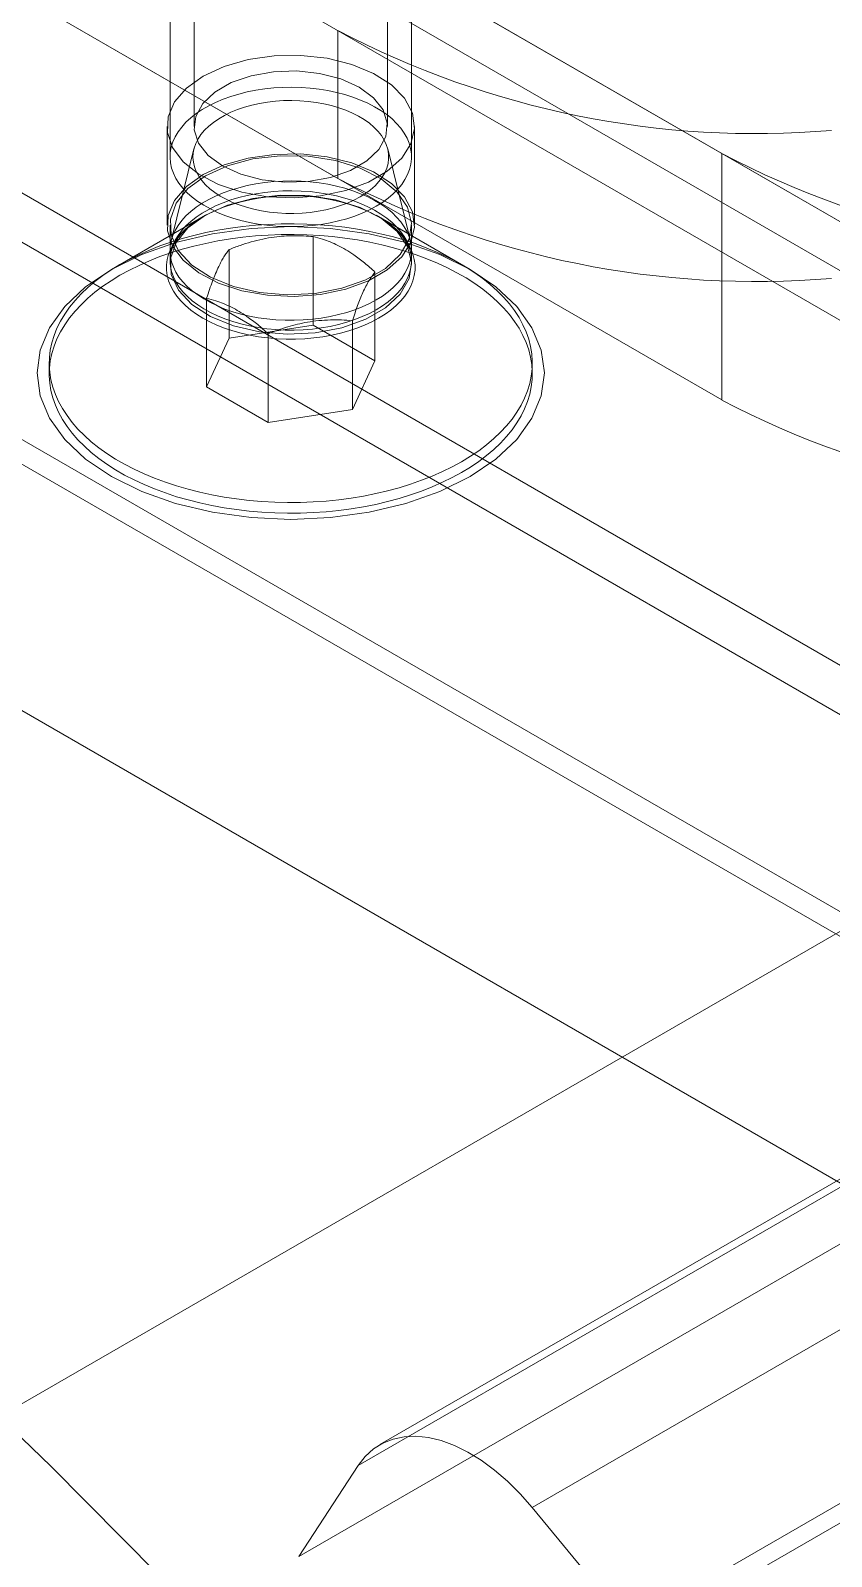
# Model space of a CAD drawing. Header units: millimetres. Extents: x 15 to 415, y 5 to 292.
# Drawn here: x 126.34 to 139.6, y 117.71 to 142.99 of the extents above; entities that cross this region are included whole.
import ezdxf

# ---------------------------------------------------------------- set-up
doc = ezdxf.new("R2010")
doc.units = ezdxf.units.MM

msp = doc.modelspace()

# ---------------------------------------------------------------- linework, layer by layer
at = {"color": 7, "linetype": 'Continuous', "lineweight": 15}
for p, q in [((189.693, 110.983), (114.74, 154.253)), ((137.787, 140.947), (114.74, 154.252)), ((116.62, 153.168), (187.87, 112.036)), ((189.693, 109.35), (114.74, 152.62)), ((131.429, 140.536), (114.74, 150.17)), ((137.787, 136.865), (114.74, 150.17)), ((129.05, 147.927), (129.05, 141.395)), ((132.25, 141.395), (132.25, 147.927)), ((128.65, 146.787), (128.65, 140.891)), ((132.65, 140.891), (132.65, 146.787)), ((115.447, 146.497), (176.315, 111.359)), ((157.715, 128.635), (128.016, 145.78)), ((181.208, 107.717), (116.154, 145.272)), ((131.429, 140.536), (131.429, 142.985)), ((160.076, 116.241), (115.529, 141.958)), ((181.208, 104.451), (116.154, 142.006)), ((128.6, 141.395), (128.6, 139.761)), ((132.7, 139.761), (132.7, 141.395)), ((129.045, 141.023), (128.67, 139.502)), ((132.63, 139.502), (132.255, 141.023)), ((137.787, 136.865), (137.787, 140.947)), ((129.235, 139.924), (127.679, 139.026)), ((129.194, 139.901), (127.821, 139.108)), ((133.62, 139.026), (132.064, 139.924)), ((133.478, 139.108), (132.105, 139.901)), ((128.65, 139.761), (128.65, 139.108)), ((131.023, 139.572), (131.023, 138.103)), ((132.65, 139.108), (132.65, 139.761)), ((128.65, 139.339), (128.65, 139.176)), ((129.629, 139.357), (129.629, 137.887)), ((132.65, 139.176), (132.65, 139.339)), ((132.044, 138.983), (132.044, 137.513)), ((129.255, 138.552), (129.255, 137.082)), ((125.895, 120.064), (157.715, 138.434)), ((131.023, 138.103), (129.629, 137.887)), ((132.044, 137.513), (131.023, 138.103)), ((131.67, 138.178), (131.67, 136.709)), ((160.076, 112.159), (115.529, 137.875)), ((129.629, 137.887), (129.255, 137.082)), ((130.276, 137.963), (130.276, 136.493)), ((126.65, 137.475), (126.65, 137.298)), ((131.67, 136.709), (132.044, 137.513)), ((134.65, 137.298), (134.65, 137.475)), ((129.255, 137.082), (130.276, 136.493)), ((130.276, 136.493), (131.67, 136.709)), ((155.745, 133.193), (132.127, 119.559)), ((155.385, 132.847), (131.767, 119.213)), ((158.265, 132.154), (134.647, 118.52)), ((154.398, 131.34), (130.781, 117.706)), ((125.895, 110.266), (157.715, 128.635)), ((155.238, 127.53), (131.62, 113.896)), ((130.781, 117.706), (131.767, 119.213)), ((134.647, 118.52), (145.93, 104.858))]:
    msp.add_line(p, q, dxfattribs=at)
at = {"color": 7, "linetype": 'Continuous', "lineweight": 15, "flags": 128}
for points in [[(129.2, 142.231), (128.922, 142.032), (128.725, 141.803), (128.618, 141.554), (128.606, 141.298), (128.69, 141.047), (128.865, 140.812), (129.124, 140.604), (129.454, 140.433), (129.84, 140.307), (130.263, 140.232), (130.705, 140.212), (131.144, 140.246), (131.56, 140.334), (131.934, 140.472), (132.247, 140.653), (132.486, 140.869), (132.639, 141.109), (132.699, 141.362), (132.663, 141.618), (132.533, 141.862), (132.315, 142.085), (132.019, 142.275), (131.659, 142.425), (131.251, 142.526), (130.816, 142.574), (130.373, 142.567), (129.943, 142.505), (129.546, 142.392), (129.2, 142.231)], [(129.518, 140.741), (129.28, 140.917), (129.122, 141.12), (129.052, 141.339), (129.076, 141.561), (129.191, 141.774), (129.39, 141.964), (129.663, 142.122), (129.993, 142.237), (130.361, 142.303), (130.746, 142.316), (131.126, 142.276), (131.477, 142.185), (131.781, 142.048), (132.019, 141.872), (132.177, 141.669), (132.247, 141.45), (132.223, 141.228), (132.109, 141.015), (131.909, 140.825), (131.636, 140.667), (131.306, 140.552), (130.938, 140.486), (130.553, 140.473), (130.174, 140.513), (129.822, 140.604), (129.518, 140.741)], [(132.064, 140.074), (131.953, 140.015), (131.834, 139.96), (131.709, 139.911), (131.578, 139.868), (131.441, 139.83), (131.3, 139.799), (131.155, 139.773), (131.007, 139.755), (130.857, 139.742), (130.706, 139.736), (130.555, 139.737), (130.404, 139.745), (130.255, 139.759), (130.108, 139.779), (129.964, 139.806), (129.823, 139.839), (129.688, 139.878), (129.558, 139.923), (129.435, 139.973), (129.318, 140.029), (129.209, 140.09), (129.108, 140.155), (129.016, 140.224), (128.934, 140.298), (128.861, 140.374), (128.798, 140.454), (128.746, 140.536), (128.705, 140.62), (128.675, 140.706), (128.657, 140.792), (128.65, 140.88), (128.654, 140.967), (128.67, 141.054), (128.697, 141.14), (128.735, 141.224), (128.784, 141.307), (128.844, 141.387), (128.914, 141.465), (128.995, 141.539), (129.084, 141.609), (129.183, 141.676), (129.29, 141.737), (129.405, 141.794), (129.527, 141.846), (129.655, 141.892), (129.789, 141.933), (129.928, 141.967), (130.071, 141.996), (130.218, 142.018), (130.367, 142.034), (130.517, 142.043), (130.669, 142.045), (130.82, 142.041), (130.97, 142.03), (131.118, 142.013), (131.264, 141.989), (131.406, 141.959), (131.544, 141.923), (131.677, 141.881), (131.804, 141.834), (131.924, 141.78), (132.037, 141.722), (132.142, 141.659), (132.238, 141.592), (132.326, 141.521), (132.403, 141.446), (132.471, 141.367), (132.528, 141.287), (132.575, 141.203), (132.61, 141.118), (132.634, 141.032), (132.647, 140.945), (132.649, 140.858), (132.639, 140.771), (132.617, 140.684), (132.585, 140.599), (132.541, 140.515), (132.486, 140.434), (132.421, 140.355), (132.346, 140.279), (132.261, 140.207), (132.167, 140.138), (132.064, 140.074)], [(131.796, 140.229), (131.696, 140.176), (131.589, 140.128), (131.475, 140.085), (131.355, 140.048), (131.231, 140.017), (131.102, 139.992), (130.97, 139.973), (130.836, 139.961), (130.7, 139.955), (130.565, 139.956), (130.43, 139.963), (130.296, 139.977), (130.165, 139.998), (130.037, 140.024), (129.914, 140.057), (129.795, 140.095), (129.683, 140.139), (129.578, 140.189), (129.48, 140.243), (129.39, 140.302), (129.309, 140.365), (129.237, 140.431), (129.176, 140.501), (129.124, 140.574), (129.084, 140.648), (129.054, 140.725), (129.036, 140.803), (129.029, 140.881), (129.033, 140.959), (129.048, 141.037), (129.075, 141.114), (129.113, 141.189), (129.162, 141.262), (129.221, 141.333), (129.29, 141.4), (129.369, 141.464), (129.456, 141.524), (129.552, 141.579), (129.656, 141.63), (129.767, 141.675), (129.884, 141.715), (130.006, 141.749), (130.133, 141.778), (130.263, 141.799), (130.396, 141.815), (130.531, 141.824), (130.667, 141.826), (130.802, 141.822), (130.937, 141.812), (131.069, 141.795), (131.199, 141.771), (131.324, 141.741), (131.445, 141.706), (131.561, 141.665), (131.67, 141.618), (131.772, 141.566), (131.866, 141.509), (131.951, 141.449), (132.027, 141.384), (132.094, 141.315), (132.151, 141.244), (132.197, 141.17), (132.232, 141.095), (132.256, 141.018), (132.268, 140.94), (132.27, 140.861), (132.26, 140.783), (132.239, 140.706), (132.206, 140.629), (132.163, 140.555), (132.109, 140.483), (132.045, 140.414), (131.971, 140.348), (131.888, 140.287), (131.796, 140.229)], [(129.2, 140.598), (128.922, 140.399), (128.725, 140.17), (128.618, 139.921), (128.606, 139.665), (128.69, 139.414), (128.865, 139.179), (129.124, 138.971), (129.454, 138.8), (129.84, 138.674), (130.263, 138.599), (130.705, 138.578), (131.144, 138.613), (131.56, 138.701), (131.934, 138.839), (132.247, 139.02), (132.486, 139.236), (132.639, 139.476), (132.699, 139.729), (132.663, 139.984), (132.533, 140.229), (132.315, 140.452), (132.019, 140.642), (131.659, 140.792), (131.251, 140.893), (130.816, 140.941), (130.373, 140.934), (129.943, 140.872), (129.546, 140.759), (129.2, 140.598)], [(129.235, 140.578), (129.6, 140.744), (130.02, 140.857), (130.475, 140.912), (130.939, 140.904), (131.388, 140.834), (131.797, 140.707), (132.144, 140.529), (132.41, 140.309), (132.581, 140.06), (132.649, 139.795), (132.608, 139.528), (132.462, 139.273), (132.218, 139.045), (131.89, 138.856), (131.495, 138.715), (131.054, 138.631), (130.591, 138.607), (130.132, 138.646), (129.7, 138.745), (129.32, 138.899), (129.011, 139.099), (128.791, 139.335), (128.671, 139.594), (128.657, 139.862), (128.751, 140.125), (128.947, 140.368), (129.235, 140.578)], [(132.064, 138.523), (131.953, 138.463), (131.834, 138.409), (131.709, 138.36), (131.578, 138.316), (131.441, 138.279), (131.3, 138.247), (131.155, 138.222), (131.007, 138.203), (130.857, 138.191), (130.706, 138.185), (130.555, 138.186), (130.404, 138.193), (130.255, 138.207), (130.108, 138.228), (129.964, 138.255), (129.823, 138.288), (129.688, 138.327), (129.558, 138.372), (129.435, 138.422), (129.318, 138.478), (129.209, 138.538), (129.108, 138.604), (129.016, 138.673), (128.934, 138.746), (128.861, 138.823), (128.798, 138.902), (128.746, 138.984), (128.705, 139.069), (128.675, 139.154), (128.657, 139.241), (128.65, 139.328), (128.654, 139.416), (128.67, 139.502), (128.697, 139.588), (128.735, 139.673), (128.784, 139.756), (128.844, 139.836), (128.914, 139.913), (128.995, 139.987), (129.084, 140.058), (129.183, 140.124), (129.29, 140.186), (129.405, 140.243), (129.527, 140.295), (129.655, 140.341), (129.789, 140.381), (129.928, 140.416), (130.071, 140.444), (130.218, 140.466), (130.367, 140.482), (130.517, 140.491), (130.669, 140.494), (130.82, 140.49), (130.97, 140.479), (131.118, 140.462), (131.264, 140.438), (131.406, 140.408), (131.544, 140.372), (131.677, 140.33), (131.804, 140.282), (131.924, 140.229), (132.037, 140.171), (132.142, 140.108), (132.238, 140.041), (132.326, 139.969), (132.403, 139.894), (132.471, 139.816), (132.528, 139.735), (132.575, 139.652), (132.61, 139.567), (132.634, 139.481), (132.647, 139.394), (132.649, 139.306), (132.639, 139.219), (132.617, 139.133), (132.585, 139.047), (132.541, 138.964), (132.486, 138.882), (132.421, 138.803), (132.346, 138.728), (132.261, 138.655), (132.167, 138.587), (132.064, 138.523)], [(132.064, 138.359), (131.953, 138.3), (131.834, 138.246), (131.709, 138.197), (131.578, 138.153), (131.441, 138.116), (131.3, 138.084), (131.155, 138.059), (131.007, 138.04), (130.857, 138.028), (130.706, 138.022), (130.555, 138.023), (130.404, 138.03), (130.255, 138.044), (130.108, 138.064), (129.964, 138.091), (129.823, 138.124), (129.688, 138.163), (129.558, 138.208), (129.435, 138.259), (129.318, 138.314), (129.209, 138.375), (129.108, 138.44), (129.016, 138.51), (128.934, 138.583), (128.861, 138.659), (128.798, 138.739), (128.746, 138.821), (128.705, 138.905), (128.675, 138.991), (128.657, 139.078), (128.65, 139.165), (128.654, 139.252), (128.67, 139.339), (128.697, 139.425), (128.735, 139.51), (128.784, 139.592), (128.844, 139.673), (128.914, 139.75), (128.995, 139.824), (129.084, 139.894), (129.183, 139.961), (129.29, 140.023), (129.405, 140.079), (129.527, 140.131), (129.655, 140.178), (129.789, 140.218), (129.928, 140.253), (130.071, 140.281), (130.218, 140.303), (130.367, 140.319), (130.517, 140.328), (130.669, 140.33), (130.82, 140.326), (130.97, 140.316), (131.118, 140.298), (131.264, 140.275), (131.406, 140.245), (131.544, 140.209), (131.677, 140.167), (131.804, 140.119), (131.924, 140.066), (132.037, 140.008), (132.142, 139.945), (132.238, 139.877), (132.326, 139.806), (132.403, 139.731), (132.471, 139.653), (132.528, 139.572), (132.575, 139.489), (132.61, 139.404), (132.634, 139.318), (132.647, 139.23), (132.649, 139.143), (132.639, 139.056), (132.617, 138.969), (132.585, 138.884), (132.541, 138.8), (132.486, 138.719), (132.421, 138.64), (132.346, 138.564), (132.261, 138.492), (132.167, 138.424), (132.064, 138.359)], [(132.105, 138.22), (131.992, 138.16), (131.872, 138.104), (131.745, 138.054), (131.611, 138.01), (131.473, 137.971), (131.329, 137.939), (131.182, 137.912), (131.032, 137.893), (130.88, 137.879), (130.727, 137.873), (130.573, 137.873), (130.419, 137.879), (130.267, 137.893), (130.117, 137.912), (129.97, 137.939), (129.826, 137.971), (129.688, 138.01), (129.554, 138.054), (129.427, 138.104), (129.307, 138.16), (129.194, 138.22), (129.089, 138.285), (128.993, 138.355), (128.907, 138.428), (128.83, 138.505), (128.763, 138.585), (128.707, 138.668), (128.661, 138.753), (128.627, 138.839), (128.604, 138.927), (128.592, 139.016), (128.592, 139.105), (128.604, 139.193), (128.627, 139.281), (128.661, 139.368), (128.707, 139.453), (128.763, 139.536), (128.83, 139.616), (128.907, 139.693), (128.993, 139.766), (129.089, 139.836), (129.194, 139.901), (129.307, 139.961), (129.427, 140.017), (129.554, 140.067), (129.688, 140.111), (129.826, 140.15), (129.97, 140.182), (130.117, 140.208), (130.267, 140.228), (130.419, 140.241), (130.573, 140.248), (130.727, 140.248), (130.88, 140.241), (131.032, 140.228), (131.182, 140.208), (131.329, 140.182), (131.473, 140.15), (131.611, 140.111), (131.745, 140.067), (131.872, 140.017), (131.992, 139.961), (132.105, 139.901), (132.21, 139.836), (132.306, 139.766), (132.393, 139.693), (132.47, 139.616), (132.536, 139.536), (132.593, 139.453), (132.638, 139.368), (132.672, 139.281), (132.695, 139.193), (132.707, 139.105), (132.707, 139.016), (132.695, 138.927), (132.672, 138.839), (132.638, 138.753), (132.593, 138.668), (132.536, 138.585), (132.47, 138.505), (132.393, 138.428), (132.306, 138.355), (132.21, 138.285), (132.105, 138.22)], [(129.235, 139.925), (129.6, 140.091), (130.02, 140.204), (130.475, 140.258), (130.939, 140.251), (131.388, 140.181), (131.797, 140.054), (132.144, 139.876), (132.41, 139.656), (132.581, 139.407), (132.649, 139.142), (132.608, 138.875), (132.462, 138.62), (132.218, 138.392), (131.89, 138.203), (131.495, 138.062), (131.054, 137.977), (130.591, 137.954), (130.132, 137.993), (129.7, 138.092), (129.32, 138.246), (129.011, 138.446), (128.791, 138.682), (128.671, 138.941), (128.657, 139.209), (128.751, 139.471), (128.947, 139.714), (129.235, 139.925)], [(89.776, 139.737), (91.542, 139.482), (93.33, 139.14), (95.139, 138.712), (96.965, 138.198), (98.807, 137.6), (100.663, 136.917), (102.529, 136.151), (104.404, 135.302), (106.284, 134.372), (108.169, 133.363), (110.054, 132.274), (111.939, 131.108), (113.819, 129.867), (115.694, 128.551), (117.56, 127.162), (119.415, 125.703), (121.258, 124.175), (123.084, 122.58), (124.893, 120.92), (126.681, 119.197), (128.446, 117.414)], [(127.68, 139.026), (127.252, 138.737), (126.907, 138.413), (126.655, 138.061), (126.501, 137.691), (126.45, 137.312), (126.501, 136.933), (126.655, 136.563), (126.907, 136.211), (127.252, 135.887), (127.68, 135.597), (128.181, 135.35), (128.743, 135.151), (129.352, 135.006), (129.993, 134.917), (130.65, 134.887), (131.307, 134.917), (131.947, 135.006), (132.556, 135.151), (133.118, 135.35), (133.619, 135.597), (134.047, 135.887), (134.392, 136.211), (134.644, 136.563), (134.798, 136.933), (134.85, 137.312), (134.798, 137.691), (134.644, 138.061), (134.392, 138.413), (134.047, 138.737), (133.619, 139.026), (133.118, 139.273), (132.556, 139.472), (131.947, 139.618), (131.307, 139.707), (130.65, 139.736), (129.993, 139.707), (129.352, 139.618), (128.743, 139.472), (128.181, 139.273), (127.68, 139.026)], [(133.478, 135.842), (133.323, 135.758), (133.161, 135.678), (132.992, 135.603), (132.816, 135.534), (132.634, 135.47), (132.447, 135.412), (132.254, 135.36), (132.057, 135.314), (131.855, 135.273), (131.651, 135.239), (131.443, 135.212), (131.233, 135.191), (131.022, 135.176), (130.809, 135.168), (130.596, 135.166), (130.384, 135.171), (130.171, 135.183), (129.961, 135.2), (129.752, 135.225), (129.546, 135.256), (129.343, 135.293), (129.143, 135.336), (128.948, 135.385), (128.758, 135.44), (128.573, 135.501), (128.394, 135.568), (128.222, 135.64), (128.056, 135.717), (127.897, 135.799), (127.747, 135.886), (127.604, 135.978), (127.471, 136.073), (127.346, 136.173), (127.231, 136.276), (127.125, 136.383), (127.029, 136.493), (126.944, 136.606), (126.869, 136.721), (126.805, 136.838), (126.752, 136.957), (126.709, 137.077), (126.678, 137.199), (126.658, 137.322), (126.65, 137.444), (126.653, 137.567), (126.667, 137.69), (126.692, 137.812), (126.729, 137.933), (126.777, 138.053), (126.836, 138.171), (126.905, 138.287), (126.985, 138.401), (127.076, 138.512), (127.177, 138.621), (127.287, 138.726), (127.407, 138.827), (127.537, 138.925), (127.675, 139.019), (127.821, 139.108), (127.976, 139.193), (128.138, 139.272), (128.307, 139.347), (128.483, 139.416), (128.665, 139.48), (128.853, 139.538), (129.045, 139.59), (129.243, 139.637), (129.444, 139.677), (129.649, 139.711), (129.856, 139.738), (130.066, 139.76), (130.277, 139.774), (130.49, 139.782), (130.703, 139.784), (130.916, 139.779), (131.128, 139.768), (131.338, 139.75), (131.547, 139.725), (131.753, 139.695), (131.956, 139.658), (132.156, 139.614), (132.351, 139.565), (132.541, 139.51), (132.726, 139.449), (132.905, 139.382), (133.078, 139.31), (133.243, 139.233), (133.402, 139.151), (133.552, 139.064), (133.695, 138.972), (133.828, 138.877), (133.953, 138.777), (134.068, 138.674), (134.174, 138.567), (134.27, 138.457), (134.355, 138.345), (134.43, 138.229), (134.494, 138.112), (134.548, 137.993), (134.59, 137.873), (134.621, 137.751), (134.641, 137.629), (134.649, 137.506), (134.646, 137.383), (134.632, 137.26), (134.607, 137.138), (134.57, 137.017), (134.522, 136.897), (134.464, 136.779), (134.394, 136.663), (134.314, 136.549), (134.223, 136.438), (134.123, 136.329), (134.012, 136.224), (133.892, 136.123), (133.763, 136.025), (133.625, 135.932), (133.478, 135.842)], [(133.478, 135.665), (133.323, 135.58), (133.161, 135.501), (132.992, 135.426), (132.816, 135.357), (132.634, 135.293), (132.447, 135.235), (132.254, 135.182), (132.057, 135.136), (131.855, 135.096), (131.651, 135.062), (131.443, 135.035), (131.233, 135.013), (131.022, 134.999), (130.809, 134.99), (130.596, 134.989), (130.384, 134.994), (130.171, 135.005), (129.961, 135.023), (129.752, 135.048), (129.546, 135.078), (129.343, 135.115), (129.143, 135.159), (128.948, 135.208), (128.758, 135.263), (128.573, 135.324), (128.394, 135.391), (128.222, 135.463), (128.056, 135.54), (127.897, 135.622), (127.747, 135.709), (127.604, 135.8), (127.471, 135.896), (127.346, 135.996), (127.231, 136.099), (127.125, 136.206), (127.029, 136.316), (126.944, 136.428), (126.869, 136.543), (126.805, 136.661), (126.752, 136.78), (126.709, 136.9), (126.678, 137.022), (126.658, 137.144), (126.65, 137.267), (126.653, 137.39), (126.667, 137.513), (126.692, 137.635), (126.729, 137.756), (126.777, 137.876), (126.836, 137.994), (126.905, 138.11), (126.985, 138.224), (127.076, 138.335), (127.177, 138.443), (127.287, 138.549), (127.407, 138.65), (127.537, 138.748), (127.675, 138.841), (127.821, 138.931), (127.976, 139.015), (128.138, 139.095), (128.307, 139.17), (128.483, 139.239), (128.665, 139.303), (128.853, 139.361), (129.045, 139.413), (129.243, 139.459), (129.444, 139.5), (129.649, 139.533), (129.856, 139.561), (130.066, 139.582), (130.277, 139.597), (130.49, 139.605), (130.703, 139.607), (130.916, 139.602), (131.128, 139.59), (131.338, 139.572), (131.547, 139.548), (131.753, 139.517), (131.956, 139.48), (132.156, 139.437), (132.351, 139.388), (132.541, 139.332), (132.726, 139.271), (132.905, 139.205), (133.078, 139.133), (133.243, 139.056), (133.402, 138.973), (133.552, 138.887), (133.695, 138.795), (133.828, 138.699), (133.953, 138.6), (134.068, 138.496), (134.174, 138.39), (134.27, 138.28), (134.355, 138.167), (134.43, 138.052), (134.494, 137.935), (134.548, 137.816), (134.59, 137.695), (134.621, 137.574), (134.641, 137.451), (134.649, 137.329), (134.646, 137.206), (134.632, 137.083), (134.607, 136.961), (134.57, 136.84), (134.522, 136.72), (134.464, 136.602), (134.394, 136.486), (134.314, 136.372), (134.223, 136.26), (134.123, 136.152), (134.012, 136.047), (133.892, 135.945), (133.763, 135.848), (133.625, 135.754), (133.478, 135.665)], [(131.767, 119.213), (131.884, 119.364), (132.02, 119.488), (132.174, 119.585), (132.343, 119.652), (132.527, 119.691), (132.722, 119.699), (132.928, 119.678), (133.141, 119.626), (133.359, 119.546), (133.581, 119.437), (133.803, 119.301), (134.023, 119.139), (134.238, 118.954), (134.447, 118.747), (134.647, 118.52)]]:
    msp.add_lwpolyline(points, dxfattribs=at)
at = {"color": 7, "linetype": 'Continuous', "lineweight": 15}
for centre in [(138.353, 156.163), (144.711, 154.125), (138.353, 153.713), (144.711, 150.042)]:
    msp.add_arc(centre, 14.886, 242.2816, 274.8225, dxfattribs=at)
for points, knots in [([(181.802, 123.995), (181.554, 124.36), (180.84, 125.409), (179.63, 127.116), (178.163, 129.102), (176.659, 131.049), (175.122, 132.955), (173.551, 134.819), (171.949, 136.638), (170.317, 138.41), (168.656, 140.133), (166.969, 141.805), (165.256, 143.425), (163.519, 144.99), (161.76, 146.498), (159.98, 147.948), (158.181, 149.337), (156.364, 150.665), (154.532, 151.928), (152.685, 153.125), (150.826, 154.254), (148.956, 155.313), (147.077, 156.301), (145.193, 157.216), (143.304, 158.055), (141.413, 158.818), (139.524, 159.502), (137.638, 160.106), (135.759, 160.629), (133.889, 161.069), (132.031, 161.427), (130.189, 161.7), (128.366, 161.89), (126.564, 161.995), (124.787, 162.017), (123.036, 161.956), (121.315, 161.813), (119.626, 161.588), (117.971, 161.283), (116.384, 160.907), (115.279, 160.587), (114.712, 160.404), (114.635, 160.38)], [0, 0, 0, 0, 0.013867, 0.039875, 0.065894, 0.091926, 0.117973, 0.144037, 0.170121, 0.196226, 0.222355, 0.248509, 0.27469, 0.3009, 0.327139, 0.353408, 0.379706, 0.406034, 0.43239, 0.45877, 0.485172, 0.51159, 0.538016, 0.56444, 0.590848, 0.617228, 0.643563, 0.669835, 0.696024, 0.722109, 0.748071, 0.773887, 0.799541, 0.825015, 0.850298, 0.875382, 0.900264, 0.924948, 0.94944, 0.973753, 0.996459, 1, 1, 1, 1]), ([(128.65, 139.178), (128.65, 139.19), (128.651, 139.226), (128.659, 139.286), (128.679, 139.359), (128.709, 139.431), (128.749, 139.502), (128.797, 139.571), (128.854, 139.639), (128.92, 139.704), (128.982, 139.757), (129.023, 139.788), (129.037, 139.798)], [0, 0, 0, 0, 0.055689, 0.175227, 0.293159, 0.407946, 0.519482, 0.628413, 0.735515, 0.841442, 0.94668, 1, 1, 1, 1]), ([(132.266, 139.796), (132.291, 139.776), (132.344, 139.736), (132.412, 139.673), (132.472, 139.607), (132.524, 139.541), (132.567, 139.474), (132.601, 139.406), (132.627, 139.337), (132.643, 139.267), (132.649, 139.212), (132.65, 139.181), (132.65, 139.173)], [0, 0, 0, 0, 0.101174, 0.204981, 0.308991, 0.413486, 0.518867, 0.625674, 0.734574, 0.84627, 0.961211, 1, 1, 1, 1]), ([(129.629, 139.357), (129.689, 139.38), (129.81, 139.426), (129.995, 139.485), (130.184, 139.532), (130.366, 139.564), (130.539, 139.581), (130.701, 139.587), (130.863, 139.585), (130.97, 139.577), (131.023, 139.572)], [0, 0, 0, 0, 0.132309, 0.264581, 0.399812, 0.535019, 0.650206, 0.76541, 0.882694, 1, 1, 1, 1]), ([(131.023, 139.572), (131.074, 139.559), (131.166, 139.535), (131.302, 139.485), (131.43, 139.427), (131.56, 139.355), (131.708, 139.26), (131.87, 139.137), (131.986, 139.035), (132.044, 138.983)], [0, 0, 0, 0, 0.151871, 0.275586, 0.399271, 0.526055, 0.652845, 0.825661, 1, 1, 1, 1]), ([(129.255, 138.552), (129.272, 138.601), (129.304, 138.698), (129.354, 138.835), (129.404, 138.962), (129.453, 139.071), (129.499, 139.161), (129.543, 139.236), (129.586, 139.301), (129.615, 139.338), (129.629, 139.357)], [0, 0, 0, 0, 0.132309, 0.264581, 0.399812, 0.535019, 0.650206, 0.76541, 0.882694, 1, 1, 1, 1]), ([(132.044, 138.983), (132.028, 138.962), (131.995, 138.921), (131.946, 138.843), (131.895, 138.752), (131.846, 138.651), (131.8, 138.542), (131.756, 138.429), (131.713, 138.308), (131.685, 138.222), (131.67, 138.178)], [0, 0, 0, 0, 0.132309, 0.264581, 0.399812, 0.535019, 0.650206, 0.76541, 0.882694, 1, 1, 1, 1]), ([(130.276, 137.963), (130.218, 138.014), (130.102, 138.117), (129.941, 138.238), (129.796, 138.333), (129.667, 138.404), (129.537, 138.463), (129.399, 138.514), (129.306, 138.539), (129.255, 138.552)], [0, 0, 0, 0, 0.172932, 0.347154, 0.470751, 0.594343, 0.72122, 0.848129, 1, 1, 1, 1]), ([(131.67, 138.178), (131.61, 138.183), (131.49, 138.192), (131.304, 138.193), (131.115, 138.182), (130.933, 138.157), (130.761, 138.121), (130.598, 138.077), (130.436, 138.025), (130.329, 137.983), (130.276, 137.963)], [0, 0, 0, 0, 0.132309, 0.264581, 0.399812, 0.535019, 0.650206, 0.76541, 0.882694, 1, 1, 1, 1])]:
    msp.add_open_spline(points, degree=3, knots=knots, dxfattribs=at)

doc.saveas('drawing.dxf')
